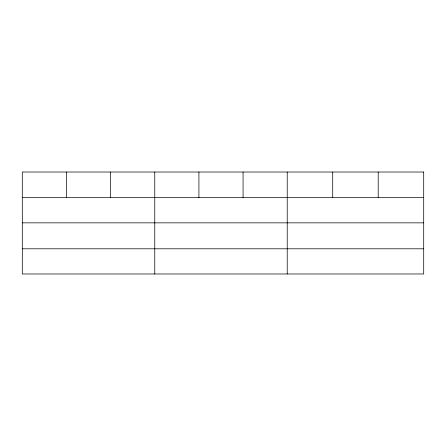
<?xml version="1.0" encoding="UTF-8"?>
<svg xmlns="http://www.w3.org/2000/svg" width="446" height="446" viewBox="0 0 446 446"><rect width="100%" height="100%" fill="white"/><g stroke="black" fill="none" stroke-linecap="round" stroke-linejoin="round"><path stroke-width="0.67" d="M22.3 197.667L423.7 197.667M22.3 222.849L423.7 222.849M22.3 248.796L423.7 248.796M378.208 172.022L378.208 197.667M332.716 172.022L332.716 197.667M287.224 172.022L287.224 273.978M243.07 172.022L243.07 197.667M198.916 172.022L198.916 197.667M154.762 172.022L154.762 273.978M110.608 172.022L110.608 197.667M66.454 172.022L66.454 197.667M423.7 172.022L22.3 172.022L22.3 273.978L423.7 273.978L423.7 172.022"/></g></svg>
